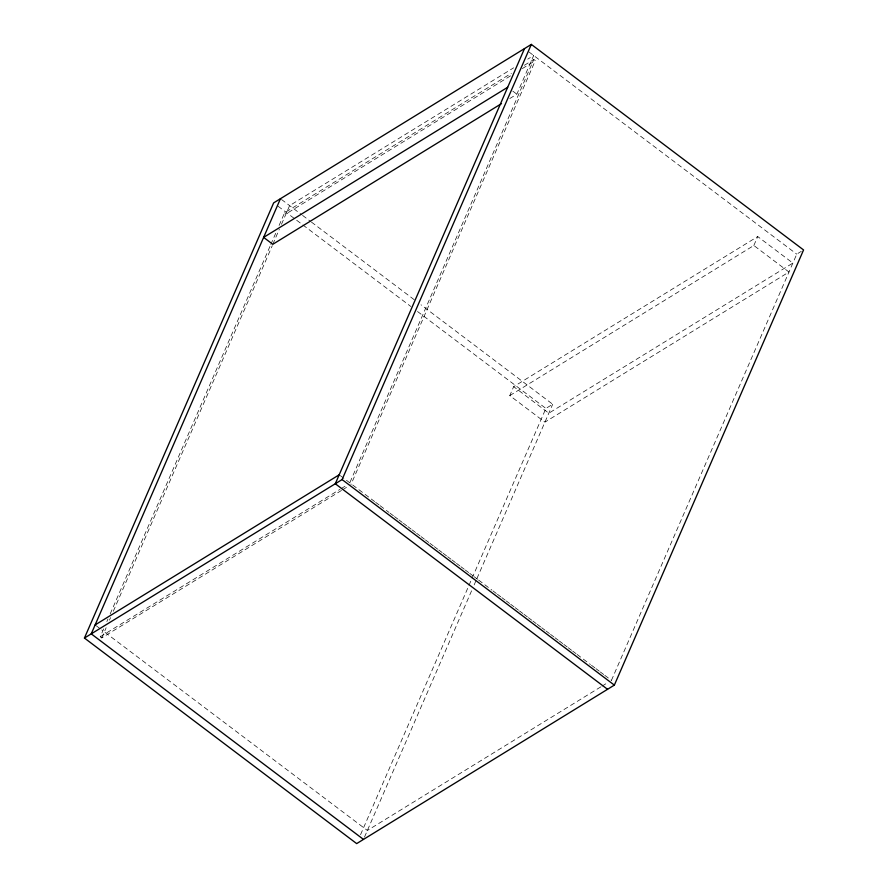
<?xml version="1.0" encoding="UTF-8"?>
<svg xmlns="http://www.w3.org/2000/svg" width="888" height="888" viewBox="0 0 888 888"><rect width="100%" height="100%" fill="white"/><g stroke="black" fill="none" stroke-linecap="round" stroke-linejoin="round"><path stroke-width="0.67" stroke-dasharray="4.44 3.33" d="M341.48 490.454L101.732 637.917L100.244 636.796L104.107 627.916M106.871 621.567L107.97 619.025M110.179 613.941L270.263 245.765M270.818 244.5L276.889 230.536M279.098 225.452L284.615 212.754L511.388 73.282M101.732 637.917L106.138 627.76M109.457 620.146L110.556 617.604M113.32 611.255L272.305 245.621M272.794 244.289L279.309 229.315M281.474 224.331L289.61 205.616L513.619 67.832M509.779 98.535L516.849 94.183L533.666 55.5L527.772 59.13M350.005 482.251L533.821 59.474L535.309 60.595L350.938 484.637M509.779 395.604L753.834 245.499L788.977 272.028L544.921 422.144L509.779 395.604L513.664 386.657L757.719 236.552L792.873 263.081L548.817 413.198L513.664 386.657M360.55 834.698L468.442 586.58M468.986 585.303L545.898 408.436L552.702 404.251L421.012 304.817M364.457 837.173L471.928 590.02M474.137 584.937L476.357 579.842M476.911 578.565L552.702 404.251M753.834 245.499L757.719 236.552M611.421 680.397L796.758 254.146L801.298 251.348M524.375 65.29L533.821 59.474M510.511 75.857L286.103 213.875L284.615 212.754M522.322 68.587L535.309 60.595M100.244 636.796L340.004 489.332M341.181 488.6L345.909 485.703M342.668 489.721L348.573 486.091M600.821 686.879L367.377 830.469L101.776 629.925M601.997 686.158L607.892 682.528M528.937 51.926L796.758 254.146M512.776 91.109L516.849 94.183M281.474 199.467L301.487 214.574M302.586 215.407L310.334 221.256M311.444 222.1L414.363 299.8M278.077 206.227L410.878 306.504M417.515 311.51L545.898 408.436M340.293 475.635L370.174 498.201M371.284 499.034L374.603 501.542M375.702 502.375L379.032 504.884M380.131 505.716L388.988 512.409M390.098 513.242L393.417 515.75M394.516 516.583L397.846 519.091M398.945 519.924L402.264 522.433M403.374 523.265L406.693 525.774M407.803 526.606L411.122 529.115M412.232 529.947L415.551 532.456M416.65 533.3L419.98 535.797M421.079 536.641L424.397 539.138M425.507 539.982L428.826 542.49M429.936 543.323L433.255 545.831M434.365 546.664L437.684 549.173M438.794 550.005L442.113 552.514M443.212 553.346L446.531 555.855M447.641 556.687L450.96 559.196M452.07 560.028L455.389 562.537M456.499 563.381L459.818 565.878M460.928 566.722L464.246 569.219M465.345 570.063L468.664 572.571M469.774 573.404L473.093 575.912M474.203 576.745L477.522 579.254M478.632 580.086L491.908 590.109M493.018 590.953L496.337 593.462M497.447 594.294L500.765 596.803M501.875 597.635L505.194 600.144M506.293 600.976L509.612 603.485M510.722 604.317L514.041 606.826M515.151 607.658L518.47 610.167M519.58 611L522.899 613.508M524.009 614.341L527.328 616.849M528.427 617.693L531.757 620.19M532.856 621.034L536.174 623.543M537.284 624.375L540.603 626.884M541.713 627.716L545.032 630.225M546.142 631.057L549.461 633.566M550.56 634.398L553.89 636.907M554.989 637.739L558.308 640.248M559.418 641.081L562.737 643.589M563.847 644.422L567.166 646.93M568.276 647.774L571.595 650.271M572.693 651.115L576.023 653.612M577.122 654.456L590.409 664.479M591.508 665.312L594.838 667.82M595.937 668.653L599.256 671.162M600.366 672.005L603.685 674.503M604.795 675.346L611.432 680.352M96.237 625.751L100.666 629.093"/><path stroke-width="1.33" d="M84.438 638.05L273.648 202.886L531.324 44.4L803.562 249.95L614.352 685.114L356.676 843.6L84.438 638.05L342.102 479.564L531.324 44.4M280.453 198.701L91.242 633.854L363.492 839.415M524.508 48.585L335.298 483.749L607.547 689.299M507.692 87.268L263.636 237.385L272.794 244.289L501.52 103.607M95.127 624.919L339.183 474.803M342.102 479.564L614.352 685.114"/></g></svg>
